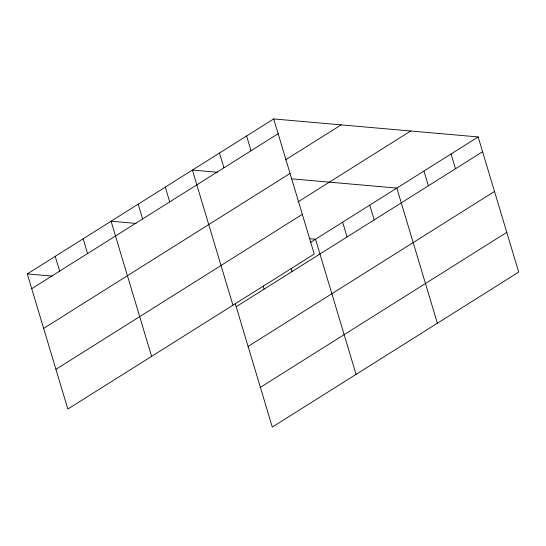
<?xml version="1.0" encoding="UTF-8"?>
<svg xmlns="http://www.w3.org/2000/svg" width="546" height="546" viewBox="0 0 546 546"><rect width="100%" height="100%" fill="white"/><g stroke="black" fill="none" stroke-linecap="round" stroke-linejoin="round"><path stroke-width="0.82" d="M273.703 118.932L314.25 254.067L67.841 409.056L27.3 273.915L273.703 118.932L478.16 136.944L518.7 272.085L272.297 427.068L235.251 303.59M31.729 288.684L278.139 133.702M285.538 159.869L341.175 124.877M43.646 328.405L290.056 173.423M297.986 201.883L410.688 130.999M55.924 369.328L302.334 214.346M310.517 242.39L478.16 136.944M236.179 306.702L482.589 151.713M248.102 346.423L494.505 191.434M260.381 387.346L506.784 232.364M217.383 172.277L192.39 170.072L232.937 305.214M291.305 178.795L396.84 188.09L437.387 323.232M136.063 223.423L111.077 221.219L151.624 356.361M309.698 238.725L315.527 239.237L356.074 374.372M27.3 273.915L52.286 276.119M451.051 153.992L455.48 168.762M423.949 171.041L428.378 185.811M369.738 205.139L374.167 219.908M342.635 222.188L347.065 236.957M291.1 268.461L292.035 271.567M246.601 135.981L251.03 150.744M263.172 286.022L264.107 289.134M219.499 153.03L223.928 167.793M165.288 187.121L169.717 201.89M138.186 204.17L142.615 218.939M83.149 238.786L87.585 253.556M55.228 256.354L59.657 271.116"/></g></svg>
